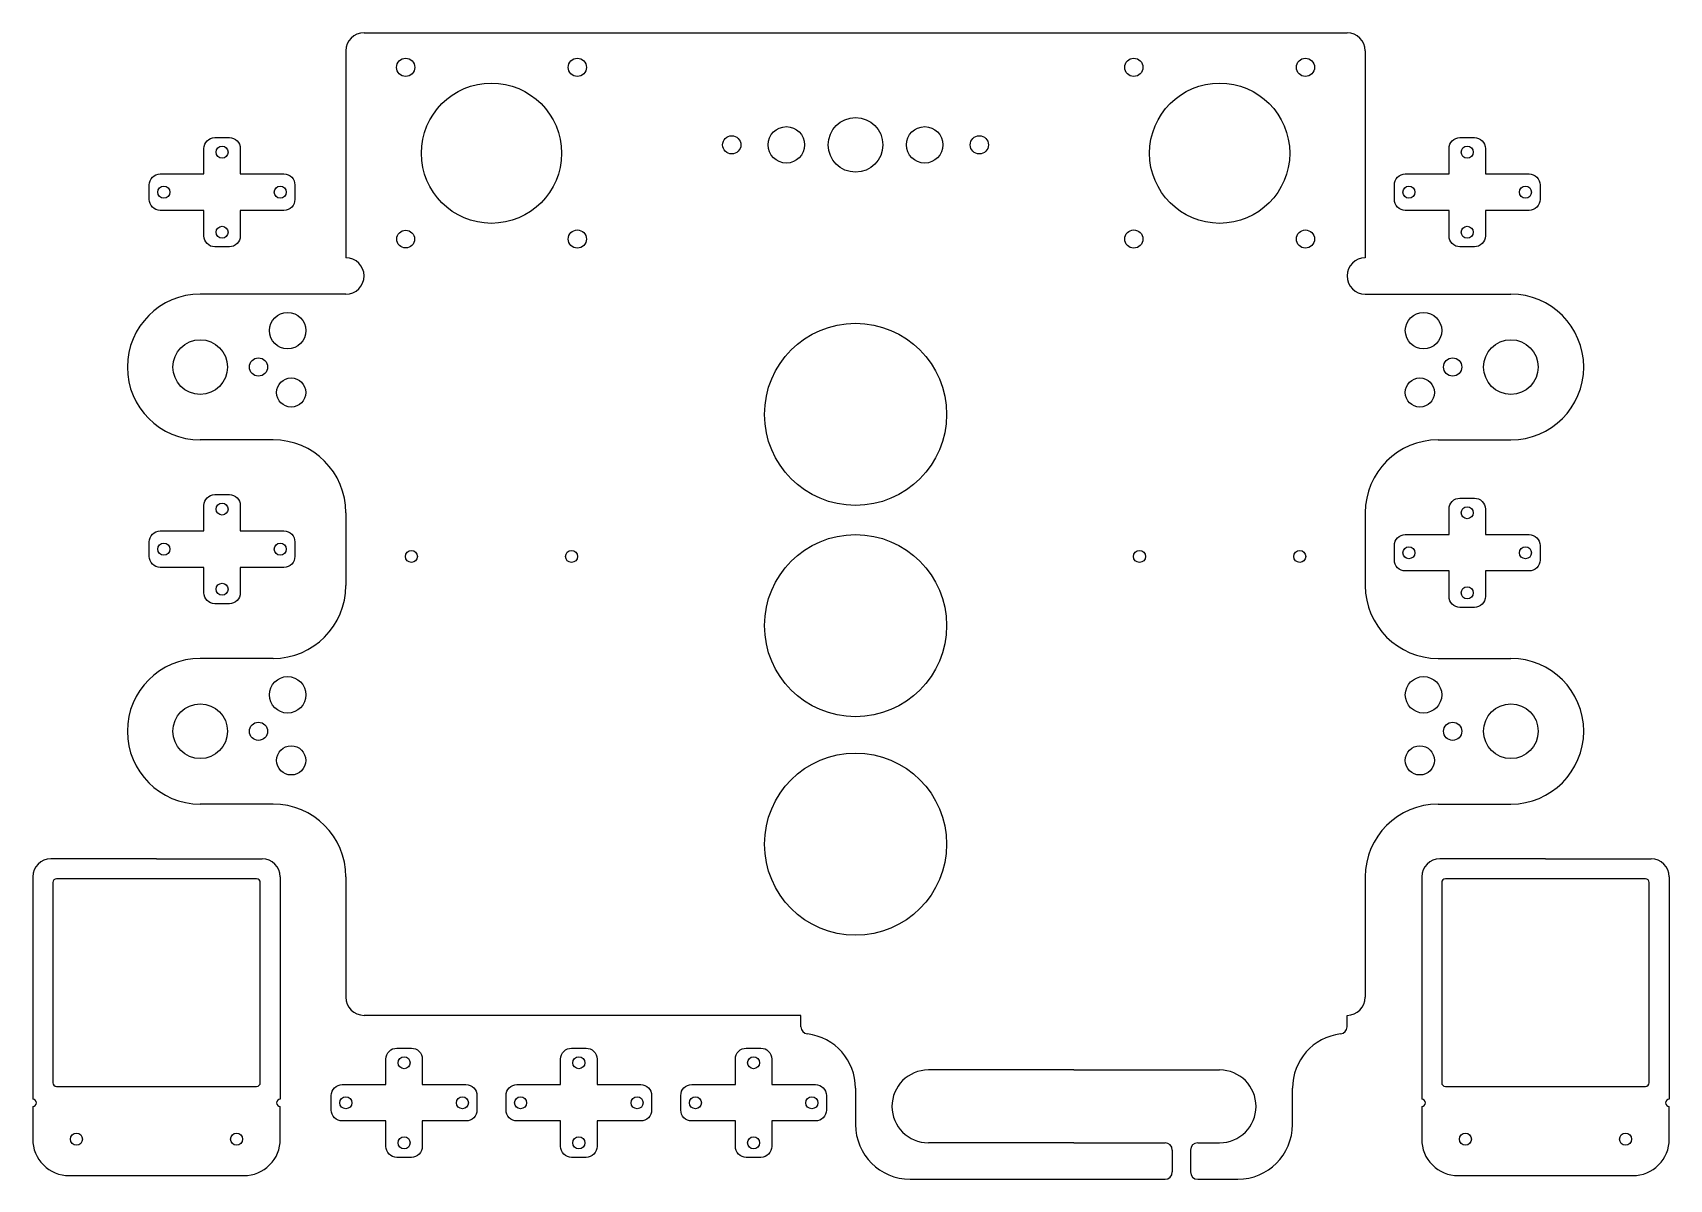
# Model space of a CAD drawing. Header units: millimetres. Extents: x -230 to 220, y -160 to 155.
import ezdxf

# ---------------------------------------------------------------- set-up
doc = ezdxf.new("R2010")
doc.units = ezdxf.units.MM
doc.header["$MEASUREMENT"] = 0
doc.layers.add('___', color=7, linetype='Continuous', true_color=0x000000)
doc.layers.add('toLaser Part', color=7, linetype='Continuous', true_color=0x000000)

msp = doc.modelspace()

# ---------------------------------------------------------------- linework, layer by layer
at = {"layer": '___'}
for p, q in [((-139, 154.78), (131, 154.78)), ((-144, 149.78), (-144, 93)), ((136, 149.78), (136, 93)), ((-144, 83), (-184, 83)), ((136, 83), (176, 83)), ((-164, 43), (-184, 43)), ((156, 43), (176, 43)), ((-144, 23), (-144, 3)), ((136, 23), (136, 3)), ((-164, -17), (-184, -17)), ((156, -17), (176, -17)), ((-164, -57), (-184, -57)), ((156, -57), (176, -57)), ((-196, -72), (-225, -72)), ((-196, -72), (-167, -72)), ((185.5, -72), (156.5, -72)), ((185.5, -72), (214.5, -72)), ((-230, -77), (-230, -138)), ((-162, -77), (-162, -138)), ((-144, -77), (-144, -110)), ((136, -77), (136, -110)), ((151.5, -77), (151.5, -138)), ((219.5, -77), (219.5, -138)), ((-19, -118.12), (-19, -115)), ((131, -118.12), (131, -115)), ((56, -130), (16, -130)), ((56, -130), (96, -130)), ((-4, -135), (-4, -145)), ((116, -145), (116, -135)), ((56, -150), (16, -150)), ((56, -150), (81, -150)), ((83, -152), (83, -158)), ((88, -152), (88, -158)), ((90, -150), (96, -150)), ((11, -160), (76, -160)), ((76, -160), (81, -160)), ((90, -160), (101, -160))]:
    msp.add_line(p, q, dxfattribs=at)
for points in [[(-183, 116), (-183, 123, -0.414214), (-180, 126), (-176, 126, -0.414214), (-173, 123), (-173, 116)], [(159, 116), (159, 123, -0.414214), (162, 126), (166, 126, -0.414214), (169, 123), (169, 116)], [(-183, 106), (-195, 106, -0.414214), (-198, 109), (-198, 113, -0.414214), (-195, 116), (-183, 116)], [(-173, 116), (-161, 116, -0.414214), (-158, 113), (-158, 109, -0.414214), (-161, 106), (-173, 106)], [(159, 106), (147, 106, -0.414214), (144, 109), (144, 113, -0.414214), (147, 116), (159, 116)], [(169, 116), (181, 116, -0.414214), (184, 113), (184, 109, -0.414214), (181, 106), (169, 106)], [(-173, 106), (-173, 99, -0.414214), (-176, 96), (-180, 96, -0.414214), (-183, 99), (-183, 106)], [(169, 106), (169, 99, -0.414214), (166, 96), (162, 96, -0.414214), (159, 99), (159, 106)], [(-183, 18), (-183, 25, -0.414214), (-180, 28), (-176, 28, -0.414214), (-173, 25), (-173, 18)], [(159, 17), (159, 24, -0.414214), (162, 27), (166, 27, -0.414214), (169, 24), (169, 17)], [(-183, 8), (-195, 8, -0.414214), (-198, 11), (-198, 15, -0.414214), (-195, 18), (-183, 18)], [(-173, 18), (-161, 18, -0.414214), (-158, 15), (-158, 11, -0.414214), (-161, 8), (-173, 8)], [(159, 7), (147, 7, -0.414214), (144, 10), (144, 14, -0.414214), (147, 17), (159, 17)], [(169, 17), (181, 17, -0.414214), (184, 14), (184, 10, -0.414214), (181, 7), (169, 7)], [(-173, 8), (-173, 1, -0.414214), (-176, -2), (-180, -2, -0.414214), (-183, 1), (-183, 8)], [(169, 7), (169, 0, -0.414214), (166, -3), (162, -3, -0.414214), (159, 0), (159, 7)], [(-223.5, -134.5), (-168.5, -134.5, 0.414214), (-167.5, -133.5), (-167.5, -78.5, 0.414214), (-168.5, -77.5), (-223.5, -77.5, 0.414214), (-224.5, -78.5), (-224.5, -133.5, 0.414214), (-223.5, -134.5)], [(158, -134.5), (213, -134.5, 0.414214), (214, -133.5), (214, -78.5, 0.414214), (213, -77.5), (158, -77.5, 0.414214), (157, -78.5), (157, -133.5, 0.414214), (158, -134.5)], [(-133, -134), (-133, -127, -0.414214), (-130, -124), (-126, -124, -0.414214), (-123, -127), (-123, -134)], [(-85, -134), (-85, -127, -0.414214), (-82, -124), (-78, -124, -0.414214), (-75, -127), (-75, -134)], [(-37, -134), (-37, -127, -0.414214), (-34, -124), (-30, -124, -0.414214), (-27, -127), (-27, -134)], [(-133, -144), (-145, -144, -0.414214), (-148, -141), (-148, -137, -0.414214), (-145, -134), (-133, -134)], [(-123, -134), (-111, -134, -0.414214), (-108, -137), (-108, -141, -0.414214), (-111, -144), (-123, -144)], [(-85, -144), (-97, -144, -0.414214), (-100, -141), (-100, -137, -0.414214), (-97, -134), (-85, -134)], [(-75, -134), (-63, -134, -0.414214), (-60, -137), (-60, -141, -0.414214), (-63, -144), (-75, -144)], [(-37, -144), (-49, -144, -0.414214), (-52, -141), (-52, -137, -0.414214), (-49, -134), (-37, -134)], [(-27, -134), (-15, -134, -0.414214), (-12, -137), (-12, -141, -0.414214), (-15, -144), (-27, -144)], [(-230, -140), (-230, -149, 0.414214), (-220, -159), (-172, -159, 0.414214), (-162, -149), (-162, -140)], [(151.5, -140), (151.5, -149, 0.414214), (161.5, -159), (209.5, -159, 0.414214), (219.5, -149), (219.5, -140)], [(-123, -144), (-123, -151, -0.414214), (-126, -154), (-130, -154, -0.414214), (-133, -151), (-133, -144)], [(-75, -144), (-75, -151, -0.414214), (-78, -154), (-82, -154, -0.414214), (-85, -151), (-85, -144)], [(-27, -144), (-27, -151, -0.414214), (-30, -154), (-34, -154, -0.414214), (-37, -151), (-37, -144)]]:
    msp.add_lwpolyline(points, format="xyb", dxfattribs=at)
for centre, radius in [((-127.57, 145.27), 2.5), ((-80.43, 145.27), 2.5), ((72.43, 145.27), 2.5), ((119.57, 145.27), 2.5), ((-104, 121.7), 19.25), ((96, 121.7), 19.25), ((-4, 124), 7.5), ((-38, 124), 2.5), ((-23, 124), 5), ((15, 124), 5), ((30, 124), 2.5), ((-178, 122), 1.65), ((164, 122), 1.65), ((-194, 111), 1.65), ((-162, 111), 1.65), ((148, 111), 1.65), ((180, 111), 1.65), ((-178, 100), 1.65), ((-127.57, 98.13), 2.44), ((-80.43, 98.13), 2.5), ((72.43, 98.13), 2.5), ((119.57, 98.13), 2.5), ((164, 100), 1.65), ((-160, 73), 5), ((152, 73), 5), ((-4, 50), 25), ((-184, 63), 7.5), ((176, 63), 7.5), ((-168, 63), 2.5), ((160, 63), 2.5), ((-159, 56), 4), ((151, 56), 4), ((-178, 24), 1.65), ((164, 23), 1.65), ((-194, 13), 1.65), ((-162, 13), 1.65), ((-4, -8), 25), ((148, 12), 1.65), ((180, 12), 1.65), ((-126, 11), 1.65), ((-82, 11), 1.65), ((74, 11), 1.65), ((118, 11), 1.65), ((-178, 2), 1.65), ((164, 1), 1.65), ((-160, -27), 5), ((152, -27), 5), ((-184, -37), 7.5), ((176, -37), 7.5), ((-168, -37), 2.5), ((160, -37), 2.5), ((-159, -45), 4), ((-4, -68), 25), ((151, -45), 4), ((-128, -128), 1.65), ((-80, -128), 1.65), ((-32, -128), 1.65), ((-144, -139), 1.65), ((-112, -139), 1.65), ((-96, -139), 1.65), ((-64, -139), 1.65), ((-48, -139), 1.65), ((-16, -139), 1.65), ((-218, -149), 1.65), ((-174, -149), 1.65), ((163.5, -149), 1.65), ((207.5, -149), 1.65), ((-128, -150), 1.65), ((-80, -150), 1.65), ((-32, -150), 1.65)]:
    msp.add_circle(centre, radius, dxfattribs=at)
for centre, radius, start, end in [((-139, 149.78), 5, 90, 180), ((131, 149.78), 5, 0, 90), ((-144, 88), 5, 270, 90), ((136, 88), 5, 90, 270), ((-184, 63), 20, 90, 270), ((176, 63), 20, 270, 90), ((-164, 23), 20, 0, 90), ((156, 23), 20, 90, 180), ((-164, 3), 20, 270, 0), ((156, 3), 20, 180, 270), ((-184, -37), 20, 90, 270), ((176, -37), 20, 270, 90), ((-164, -77), 20, 0, 90), ((156, -77), 20, 90, 180), ((-225, -77), 5, 90, 180), ((-167, -77), 5, 0, 90), ((156.5, -77), 5, 90, 180), ((214.5, -77), 5, 0, 90), ((-139, -110), 5, 180, 270), ((131, -110), 5, 270, 0), ((-17, -118.12), 2, 180, 263.2437), ((-19, -135), 15, 360, 83.2437), ((131, -135), 15, 96.7563, 180), ((129, -118.12), 2, 276.7563, 0), ((16, -140), 10, 90, 270), ((96, -140), 10, 270, 90), ((-230, -139), 1, 270, 90), ((-162, -139), 1, 90, 270), ((151.5, -139), 1, 270, 90), ((219.5, -139), 1, 90, 270), ((11, -145), 15, 180, 270), ((101, -145), 15, 270, 0), ((81, -152), 2, 0, 90), ((90, -152), 2, 90, 180), ((81, -158), 2, 270, 0), ((90, -158), 2, 180, 270)]:
    msp.add_arc(centre, radius, start, end, dxfattribs=at)
at = {"layer": 'toLaser Part'}
msp.add_line((-19, -115), (-139, -115), dxfattribs=at)

doc.saveas('drawing.dxf')
